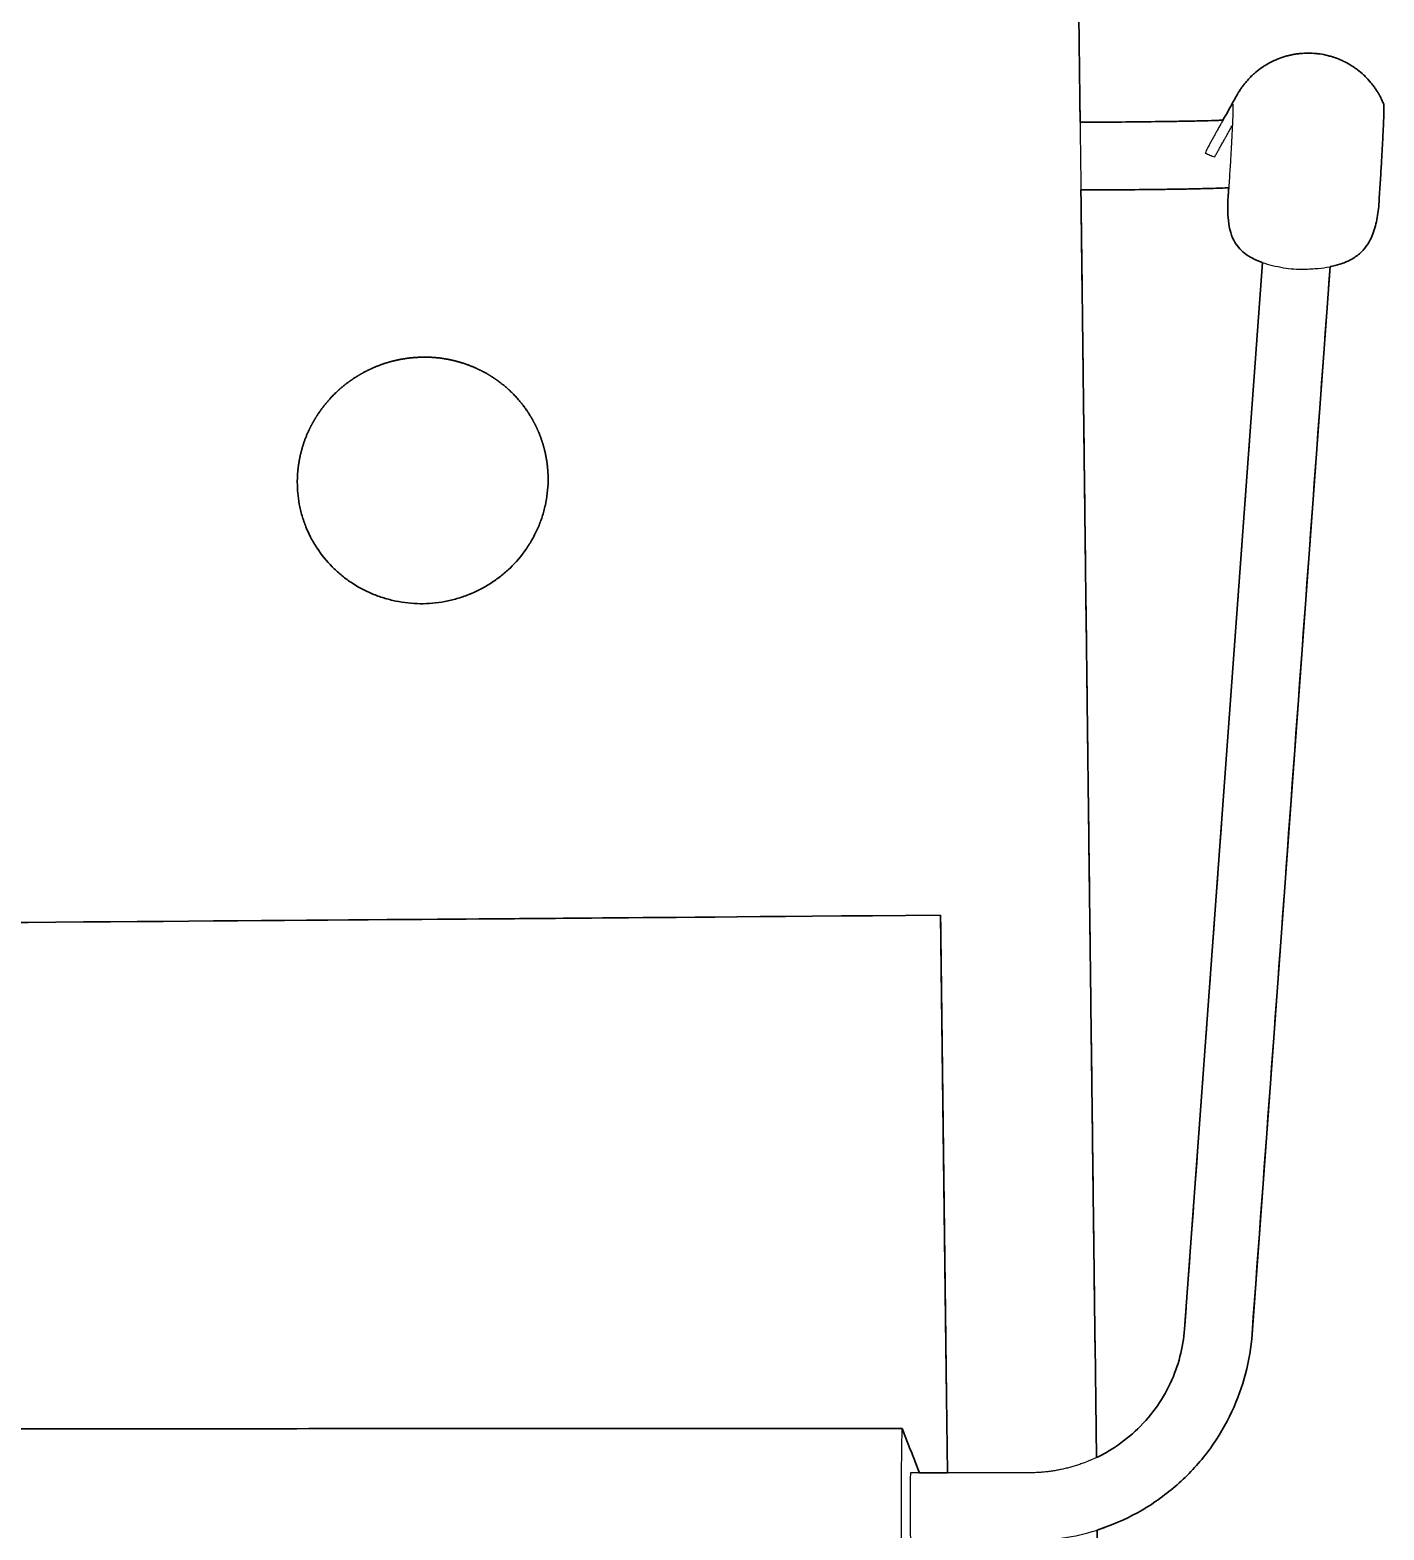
# Model space of a CAD drawing. Header units: millimetres. Extents: x 0 to 2526, y -1017 to 790.
# Drawn here: x 1118.9 to 1318.7, y 447.8 to 669 of the extents above; entities that cross this region are included whole.
import ezdxf

# ---------------------------------------------------------------- set-up
doc = ezdxf.new("R2010")
doc.units = ezdxf.units.MM
doc.layers.add('Blocks', color=7, linetype='Continuous')
doc.layers.add('Blocks$Inner', color=7, linetype='Continuous', lineweight=25, true_color=0x007f00)
doc.layers.add('Blocks$Outline', color=7, linetype='Continuous', lineweight=35, true_color=0xff3f3f)

# ---------------------------------------------------------------- blocks, each defined once
blk = doc.blocks.new('Balcony Dining Bench w Arm Front')
at = {"layer": 'Blocks$Inner'}
for points, degree in [([(1272.2, 789.1), (1274.17, 627.23), (1276.03, 475.12)], 2), ([(1296.99, 659.41), (1296.63, 658.78), (1296.28, 658.15), (1295.93, 657.52)], 3), ([(1295.93, 657.52), (1295.76, 657.21), (1295.58, 656.9), (1295.41, 656.58)], 3), ([(1274.78, 655.39), (1274.45, 655.39), (1274.12, 655.39), (1273.79, 655.39)], 3), ([(1294.49, 654.94), (1294.44, 654.86), (1294.39, 654.77), (1294.34, 654.68)], 3), ([(1294.55, 655.06), (1294.53, 655.02), (1294.51, 654.98), (1294.49, 654.94)], 3), ([(1294.62, 655.17), (1294.59, 655.14), (1294.57, 655.1), (1294.55, 655.06)], 3), ([(1294.88, 655.64), (1294.79, 655.49), (1294.7, 655.33), (1294.62, 655.17)], 3), ([(1295.14, 656.11), (1295.05, 655.96), (1294.97, 655.8), (1294.88, 655.64)], 3), ([(1295.41, 656.58), (1295.32, 656.43), (1295.23, 656.27), (1295.14, 656.11)], 3), ([(1293.22, 652.68), (1293.14, 652.53), (1293.05, 652.37), (1292.96, 652.21)], 3), ([(1293.49, 653.15), (1293.4, 653), (1293.31, 652.84), (1293.22, 652.68)], 3), ([(1293.62, 653.39), (1293.57, 653.31), (1293.53, 653.23), (1293.49, 653.15)], 3), ([(1293.75, 653.62), (1293.71, 653.55), (1293.66, 653.47), (1293.62, 653.39)], 3), ([(1293.88, 653.86), (1293.84, 653.78), (1293.79, 653.7), (1293.75, 653.62)], 3), ([(1294.03, 654.13), (1293.98, 654.03), (1293.93, 653.95), (1293.88, 653.86)], 3), ([(1294.19, 654.41), (1294.13, 654.31), (1294.08, 654.22), (1294.03, 654.13)], 3), ([(1294.34, 654.68), (1294.29, 654.59), (1294.24, 654.5), (1294.19, 654.41)], 3), ([(1292.96, 652.21), (1292.92, 652.15), (1292.89, 652.08), (1292.85, 652.01)], 3), ([(1273.94, 645.39), (1274.22, 645.39), (1274.5, 645.39), (1274.78, 645.39)], 3), ([(1300.72, 634.69), (1296.89, 582.26), (1293.06, 529.82), (1289.23, 477.38)], 3), ([(1299.2, 476.66), (1303.04, 529.14), (1306.87, 581.62), (1310.71, 634.11)], 3), ([(1253.25, 538.43), (1253.51, 517.24), (1253.77, 496.05), (1254.03, 474.86)], 3), ([(1247.54, 462.43), (1247.53, 462.32), (1247.53, 462.18), (1247.52, 462)], 3), ([(1247.57, 462.73), (1247.55, 462.62), (1247.55, 462.54), (1247.54, 462.43)], 3), ([(1247.49, 460.62), (1247.49, 460.33), (1247.48, 460.02), (1247.48, 459.68)], 3), ([(1247.51, 461.39), (1247.5, 461.16), (1247.5, 460.9), (1247.49, 460.62)], 3), ([(1247.52, 462), (1247.52, 461.83), (1247.51, 461.63), (1247.51, 461.39)], 3), ([(1247.46, 458.6), (1247.46, 458.22), (1247.46, 457.82), (1247.45, 457.4)], 3), ([(1247.48, 459.68), (1247.47, 459.34), (1247.47, 458.98), (1247.46, 458.6)], 3), ([(1247.45, 456.1), (1247.44, 455.65), (1247.44, 455.18), (1247.44, 454.71)], 3), ([(1247.45, 457.4), (1247.45, 456.98), (1247.45, 456.55), (1247.45, 456.1)], 3), ([(1266.29, 456.19), (1257.55, 456.19), (1248.81, 456.19)], 2), ([(1266.98, 456.2), (1266.75, 456.19), (1266.52, 456.19), (1266.29, 456.19)], 3), ([(1266.98, 456.2), (1266.75, 456.19), (1266.52, 456.19), (1266.29, 456.19)], 3), ([(1267.67, 456.23), (1267.44, 456.22), (1267.21, 456.21), (1266.98, 456.2)], 3), ([(1268.36, 456.28), (1268.13, 456.26), (1267.9, 456.24), (1267.67, 456.23)], 3), ([(1269.05, 456.35), (1268.82, 456.33), (1268.59, 456.3), (1268.36, 456.28)], 3), ([(1269.74, 456.44), (1269.51, 456.41), (1269.28, 456.38), (1269.05, 456.35)], 3), ([(1270.42, 456.56), (1270.19, 456.52), (1269.97, 456.48), (1269.74, 456.44)], 3), ([(1271.1, 456.69), (1270.88, 456.65), (1270.65, 456.6), (1270.42, 456.56)], 3), ([(1271.78, 456.85), (1271.55, 456.79), (1271.33, 456.74), (1271.1, 456.69)], 3), ([(1272.45, 457.02), (1272.22, 456.96), (1272, 456.9), (1271.78, 456.85)], 3), ([(1273.11, 457.21), (1272.89, 457.15), (1272.67, 457.09), (1272.45, 457.02)], 3), ([(1273.77, 457.43), (1273.55, 457.36), (1273.33, 457.29), (1273.11, 457.21)], 3), ([(1274.42, 457.66), (1274.2, 457.58), (1273.99, 457.51), (1273.77, 457.43)], 3), ([(1247.44, 454.71), (1247.44, 454.24), (1247.44, 453.76), (1247.44, 453.27)], 3), ([(1247.44, 453.27), (1247.43, 452.78), (1247.43, 452.28), (1247.43, 451.79)], 3)]:
    blk.add_open_spline(points, degree=degree, dxfattribs=at)
for points, knots in [([(1318.63, 658), (1318.56, 658.17), (1318.48, 658.35), (1318.36, 658.62), (1318.31, 658.72), (1318.15, 659.07), (1318.02, 659.31), (1317.78, 659.72), (1317.68, 659.89), (1317.47, 660.22), (1317.36, 660.38), (1317.12, 660.7), (1317, 660.86), (1316.63, 661.33), (1316.36, 661.64), (1315.94, 662.07), (1315.8, 662.21), (1315.35, 662.63), (1315.04, 662.89), (1314.55, 663.26), (1314.38, 663.38), (1314.21, 663.5), (1314.04, 663.61), (1313.87, 663.72), (1313.34, 664.04), (1312.99, 664.23), (1312.43, 664.49), (1312.25, 664.58), (1311.69, 664.81), (1311.31, 664.94), (1310.73, 665.12), (1310.54, 665.17), (1309.96, 665.31), (1309.58, 665.39), (1309, 665.47), (1308.81, 665.49), (1308.24, 665.55), (1307.86, 665.56), (1307.48, 665.56), (1307.1, 665.57), (1306.72, 665.55), (1306.15, 665.49), (1305.96, 665.47), (1305.57, 665.42), (1305.38, 665.38), (1305, 665.31), (1304.8, 665.27), (1304.42, 665.17), (1304.23, 665.12), (1303.65, 664.95), (1303.27, 664.81), (1302.71, 664.58), (1302.52, 664.5), (1301.97, 664.24), (1301.61, 664.04), (1301.09, 663.73), (1300.91, 663.62), (1300.74, 663.5), (1300.41, 663.27), (1300.08, 663.03), (1299.61, 662.63), (1299.46, 662.5), (1299.16, 662.22), (1299.01, 662.08), (1298.73, 661.79), (1298.59, 661.64), (1298.32, 661.34), (1298.2, 661.18), (1297.95, 660.87), (1297.83, 660.71), (1297.59, 660.39), (1297.48, 660.22), (1297.27, 659.89), (1297.17, 659.72), (1297.04, 659.51), (1297.01, 659.46), (1296.99, 659.41)], [74.442372, 74.442372, 74.442372, 74.442372, 75.014914, 75.014914, 75.346422, 75.346422, 76.176959, 76.176959, 76.766404, 76.766404, 77.361076, 77.361076, 77.960513, 77.960513, 79.17157, 79.17157, 79.781717, 79.781717, 81.00806, 81.00806, 81.622543, 81.622543, 81.622543, 82.236918, 82.236918, 83.462463, 83.462463, 84.07188, 84.07188, 85.280634, 85.280634, 85.878341, 85.878341, 87.057434, 87.057434, 87.637412, 87.637412, 88.775811, 88.775811, 88.775811, 89.914391, 89.914391, 90.49448, 90.49448, 91.081038, 91.081038, 91.67347, 91.67347, 92.27121, 92.27121, 93.480106, 93.480106, 94.089641, 94.089641, 95.315559, 95.315559, 95.930214, 95.930214, 95.930214, 97.159665, 97.159665, 97.772711, 97.772711, 98.383771, 98.383771, 98.992216, 98.992216, 99.597494, 99.597494, 100.19918, 100.19918, 100.797033, 100.797033, 101.391115, 101.391115, 101.556338, 101.556338, 101.556338, 101.556338]), ([(1295.01, 655.68), (1294.76, 655.67), (1294.51, 655.66), (1294.25, 655.65), (1293.58, 655.63), (1292.89, 655.61), (1291.44, 655.57), (1290.68, 655.55), (1289.12, 655.52), (1288.31, 655.51), (1286.65, 655.48), (1285.79, 655.47), (1284.92, 655.46), (1283.31, 655.43), (1281.64, 655.42), (1278.24, 655.4), (1276.51, 655.39), (1274.78, 655.39)], [22.728421, 22.728421, 22.728421, 22.728421, 23.839049, 23.839049, 23.839049, 26.641809, 26.641809, 29.447496, 29.447496, 32.255374, 32.255374, 35.064802, 35.064802, 35.064802, 40.265018, 40.265018, 45.466699, 45.466699, 45.466699, 45.466699]), ([(1293.69, 650.26), (1293.69, 650.26), (1293.78, 650.42), (1293.95, 650.73), (1294.17, 651.13), (1294.35, 651.44), (1294.48, 651.68), (1294.61, 651.91), (1294.76, 652.17), (1294.92, 652.46), (1295.07, 652.74), (1295.19, 652.95), (1295.28, 653.11), (1295.41, 653.34), (1295.61, 653.69), (1295.87, 654.16), (1296.1, 654.57), (1296.24, 654.82), (1296.29, 654.91)], [346.795478, 346.795478, 346.795478, 346.795478, 346.860279, 362.222864, 377.58545, 385.266742, 392.948035, 400.629327, 408.31062, 415.991913, 423.673205, 431.354498, 435.195144, 439.035791, 454.398376, 469.760961, 485.123546, 494.202772, 494.202772, 494.202772, 494.202772]), ([(1292.85, 652.01), (1292.66, 651.67), (1292.52, 651.39), (1292.37, 651.04), (1292.33, 650.94), (1292.3, 650.83), (1292.29, 650.81), (1292.29, 650.81)], [338.488662, 338.488662, 338.488662, 338.488662, 341.320991, 341.320991, 343.26774, 343.26774, 344.661525, 344.661525, 344.661525, 344.661525]), ([(1292.29, 650.81), (1292.52, 650.72), (1292.76, 650.63), (1293.22, 650.44), (1293.45, 650.35), (1293.68, 650.25)], [344.661525, 344.661525, 344.661525, 344.661525, 345.413871, 345.413871, 346.163279, 346.163279, 346.163279, 346.163279]), ([(1274.78, 645.39), (1276.53, 645.39), (1278.28, 645.4), (1281.72, 645.42), (1283.42, 645.44), (1285.05, 645.46), (1285.93, 645.47), (1286.8, 645.48), (1288.49, 645.51), (1289.31, 645.52), (1290.91, 645.56), (1291.68, 645.58), (1292.92, 645.61), (1293.4, 645.62), (1294.11, 645.64), (1294.34, 645.65), (1294.57, 645.66), (1294.97, 645.67), (1295.37, 645.68), (1295.76, 645.7)], [79.416453, 79.416453, 79.416453, 79.416453, 84.67898, 84.67898, 89.942556, 89.942556, 89.942556, 92.785475, 92.785475, 95.630436, 95.630436, 98.47745, 98.47745, 100.376403, 100.376403, 101.326132, 101.326132, 101.326132, 103.035296, 103.035296, 103.035296, 103.035296]), ([(1295.67, 644.31), (1295.6, 643.27), (1295.59, 642.26), (1295.71, 640.71), (1295.8, 640.11), (1296.07, 638.99), (1296.26, 638.46), (1296.7, 637.61), (1296.92, 637.27), (1297.43, 636.64), (1297.73, 636.34), (1298.42, 635.8), (1298.83, 635.54), (1299.7, 635.08), (1300.19, 634.88), (1301.18, 634.53), (1301.69, 634.39), (1302.74, 634.13), (1303.3, 634.02), (1303.85, 633.92)], [0, 0, 0, 0, 3.574606, 3.574606, 5.943225, 5.943225, 8.311843, 8.311843, 10.048195, 10.048195, 11.784548, 11.784548, 13.630294, 13.630294, 15.47604, 15.47604, 17.225332, 17.225332, 18.974623, 18.974623, 18.974623, 18.974623]), ([(1306.87, 633.7), (1307.57, 633.72), (1308.27, 633.76), (1309.52, 633.88), (1310.08, 633.96), (1311.14, 634.16), (1311.66, 634.28), (1312.71, 634.61), (1313.24, 634.83), (1314.2, 635.34), (1314.64, 635.65), (1315.41, 636.31), (1315.75, 636.69), (1316.34, 637.49), (1316.59, 637.93), (1317.13, 639.09), (1317.37, 639.87), (1317.72, 641.5), (1317.84, 642.38), (1317.9, 643.27)], [22.025639, 22.025639, 22.025639, 22.025639, 24.141108, 24.141108, 25.89914, 25.89914, 27.657171, 27.657171, 29.679111, 29.679111, 31.701051, 31.701051, 33.709848, 33.709848, 35.718646, 35.718646, 38.787028, 38.787028, 41.85541, 41.85541, 41.85541, 41.85541]), ([(1303.85, 633.92), (1304.34, 633.83), (1304.85, 633.77), (1305.85, 633.7), (1306.37, 633.69), (1306.87, 633.7)], [18.974623, 18.974623, 18.974623, 18.974623, 20.500131, 20.500131, 22.025639, 22.025639, 22.025639, 22.025639]), ([(1158.35, 602.28), (1158.35, 601.2), (1158.45, 600.13), (1158.64, 599.07), (1158.7, 598.78), (1158.76, 598.49), (1158.83, 598.2), (1158.89, 597.91), (1158.97, 597.63), (1159.05, 597.35), (1159.22, 596.78), (1159.41, 596.23), (1159.63, 595.69), (1159.82, 595.2), (1160.04, 594.73), (1160.27, 594.26)], [233.564839, 233.564839, 233.564839, 233.564839, 236.906039, 236.906039, 236.906039, 237.824885, 237.824885, 237.824885, 238.739161, 238.739161, 238.739161, 240.558044, 240.558044, 240.558044, 242.178556, 242.178556, 242.178556, 242.178556]), ([(1176.48, 584.37), (1177.7, 584.36), (1178.91, 584.47), (1180.11, 584.69), (1180.71, 584.8), (1181.3, 584.94), (1181.89, 585.11), (1182.48, 585.28), (1183.06, 585.48), (1183.63, 585.71), (1184.76, 586.16), (1185.84, 586.71), (1186.87, 587.37), (1187.12, 587.53), (1187.37, 587.7), (1187.62, 587.88), (1187.87, 588.06), (1188.12, 588.24), (1188.35, 588.43), (1188.83, 588.81), (1189.29, 589.21), (1189.73, 589.63), (1190.6, 590.47), (1191.38, 591.38), (1192.07, 592.37), (1192.24, 592.62), (1192.41, 592.87), (1192.57, 593.13), (1192.73, 593.38), (1192.89, 593.64), (1193.03, 593.91), (1193.33, 594.43), (1193.59, 594.96), (1193.83, 595.51), (1194.07, 596.06), (1194.28, 596.61), (1194.47, 597.18), (1194.56, 597.46), (1194.64, 597.75), (1194.72, 598.03), (1194.8, 598.32), (1194.87, 598.62), (1194.94, 598.91), (1195.19, 600.07), (1195.33, 601.24), (1195.35, 602.43), (1195.35, 602.52), (1195.35, 602.62), (1195.35, 602.72)], [145.734272, 145.734272, 145.734272, 145.734272, 149.399377, 149.399377, 149.399377, 151.227872, 151.227872, 151.227872, 153.069194, 153.069194, 153.069194, 156.722732, 156.722732, 156.722732, 157.638036, 157.638036, 157.638036, 158.558721, 158.558721, 158.558721, 160.389973, 160.389973, 160.389973, 164.040466, 164.040466, 164.040466, 164.960219, 164.960219, 164.960219, 165.87609, 165.87609, 165.87609, 167.696273, 167.696273, 167.696273, 169.515079, 169.515079, 169.515079, 170.429219, 170.429219, 170.429219, 171.347937, 171.347937, 171.347937, 174.991865, 174.991865, 174.991865, 175.294752, 175.294752, 175.294752, 175.294752]), ([(1160.31, 594.19), (1160.33, 594.16), (1160.35, 594.12), (1160.36, 594.09), (1160.5, 593.83), (1160.64, 593.57), (1160.79, 593.32), (1160.94, 593.06), (1161.1, 592.81), (1161.26, 592.56), (1161.91, 591.57), (1162.66, 590.66), (1163.49, 589.81), (1163.91, 589.39), (1164.35, 588.99), (1164.81, 588.61), (1165.04, 588.42), (1165.27, 588.23), (1165.51, 588.05), (1165.75, 587.87), (1166, 587.7), (1166.24, 587.53), (1167.24, 586.86), (1168.29, 586.3), (1169.4, 585.83), (1169.95, 585.59), (1170.53, 585.39), (1171.11, 585.21), (1171.68, 585.03), (1172.27, 584.88), (1172.86, 584.76), (1174.05, 584.51), (1175.26, 584.38), (1176.48, 584.37)], [125.47663, 125.47663, 125.47663, 125.47663, 125.594325, 125.594325, 125.594325, 126.510052, 126.510052, 126.510052, 127.429659, 127.429659, 127.429659, 131.079496, 131.079496, 131.079496, 132.91049, 132.91049, 132.91049, 133.831057, 133.831057, 133.831057, 134.746276, 134.746276, 134.746276, 138.399496, 138.399496, 138.399496, 140.240743, 140.240743, 140.240743, 142.069206, 142.069206, 142.069206, 145.734272, 145.734272, 145.734272, 145.734272]), ([(172.45, 538.42), (201, 538.22), (203.85, 538.2), (212.4, 538.12), (218.1, 538.07), (229.5, 537.96), (235.19, 537.91), (246.51, 537.81), (252.12, 537.76), (263.36, 537.67), (268.97, 537.62), (285.83, 537.48), (297.05, 537.38), (319.52, 537.2), (330.75, 537.11), (353.22, 536.94), (364.46, 536.86), (386.93, 536.7), (398.16, 536.62), (420.64, 536.47), (431.87, 536.39), (454.35, 536.25), (465.59, 536.18), (488.06, 536.05), (499.3, 535.98), (516.16, 535.89), (521.78, 535.86), (533.02, 535.8), (538.63, 535.77), (887.06, 535.77), (892.68, 535.8), (903.92, 535.86), (909.54, 535.89), (926.4, 535.98), (937.64, 536.05), (960.11, 536.18), (971.35, 536.25), (1190.5, 537.91), (1196.2, 537.96), (1253.25, 538.43)], [-540.047863, -540.047863, -540.047863, -540.047863, -539.163222, -539.163222, -538.86678, -538.86678, -538.570337, -538.570337, -538.278244, -538.278244, -537.98615, -537.98615, -537.401585, -537.401585, -536.817401, -536.817401, -536.233217, -536.233217, -535.649035, -535.649035, -535.064854, -535.064854, -534.480674, -534.480674, -533.896495, -533.896495, -533.604406, -533.604406, -530.701779, -530.701779, -527.799152, -527.799152, -527.507063, -527.507063, -526.922884, -526.922884, -526.338704, -522.833221, -521.980947, -521.980947, -521.980947, -521.980947]), ([(1266.29, 446.19), (1266.95, 446.19), (1267.61, 446.21), (1268.27, 446.25), (1269.92, 446.34), (1271.56, 446.57), (1274.8, 447.25), (1276.39, 447.72), (1277.94, 448.3), (1279.93, 449.05), (1281.85, 449.99), (1285.48, 452.23), (1287.19, 453.53), (1288.75, 454.97), (1290.32, 456.42), (1291.74, 458.02), (1294.25, 461.46), (1295.33, 463.3), (1296.23, 465.23), (1297.9, 468.82), (1298.92, 472.71), (1299.2, 476.66)], [231.074349, 231.074349, 231.074349, 231.074349, 233.058303, 233.058303, 233.058303, 238.02234, 238.02234, 242.986455, 242.986455, 242.986455, 249.397392, 249.397392, 255.808896, 255.808896, 255.808896, 262.221553, 262.221553, 268.635707, 268.635707, 268.635707, 280.613049, 280.613049, 280.613049, 280.613049]), ([(1289.23, 477.38), (1289.03, 474.64), (1288.33, 471.94), (1287.17, 469.45), (1286.54, 468.11), (1285.79, 466.83), (1284.04, 464.43), (1283.05, 463.32), (1281.96, 462.31), (1280.87, 461.31), (1279.68, 460.4), (1277.15, 458.84), (1275.81, 458.19), (1274.42, 457.66)], [158.70165, 158.70165, 158.70165, 158.70165, 167.051359, 167.051359, 167.051359, 171.524507, 171.524507, 175.998058, 175.998058, 175.998058, 180.472433, 180.472433, 184.947768, 184.947768, 184.947768, 184.947768]), ([(203.77, 462.73), (213.2, 462.72), (222.62, 462.72), (232.05, 462.71), (241.48, 462.71), (250.91, 462.71), (260.34, 462.7), (269.76, 462.7), (279.19, 462.69), (288.62, 462.69), (298.04, 462.69), (307.47, 462.68), (316.9, 462.68), (326.32, 462.68), (335.75, 462.67), (345.17, 462.67), (354.6, 462.67), (364.03, 462.66), (373.45, 462.66), (382.88, 462.66), (392.31, 462.66), (401.74, 462.65), (411.16, 462.65), (420.59, 462.65), (430.02, 462.64), (439.45, 462.64), (448.87, 462.64), (458.3, 462.64), (467.73, 462.64), (477.16, 462.63), (486.59, 462.63), (496.01, 462.63), (505.44, 462.63), (514.87, 462.63), (524.3, 462.62), (533.72, 462.62), (543.15, 462.62), (552.58, 462.62), (562, 462.62), (571.43, 462.62), (580.86, 462.62), (590.28, 462.61), (599.71, 462.61), (609.14, 462.61), (618.56, 462.61), (627.99, 462.61), (646.84, 462.61), (665.7, 462.61), (684.55, 462.61), (703.41, 462.61), (722.27, 462.61), (741.12, 462.61), (759.98, 462.61), (778.83, 462.61), (797.69, 462.61), (807.11, 462.61), (816.54, 462.61), (825.97, 462.61), (835.39, 462.61), (844.82, 462.62), (854.25, 462.62), (863.67, 462.62), (873.1, 462.62), (882.53, 462.62), (891.95, 462.62), (901.38, 462.62), (910.81, 462.63), (920.23, 462.63), (929.66, 462.63), (939.09, 462.63), (948.52, 462.63), (957.95, 462.64), (967.37, 462.64), (976.8, 462.64), (986.23, 462.64), (995.66, 462.64), (1005.09, 462.65), (1014.51, 462.65), (1023.94, 462.65), (1033.37, 462.66), (1042.8, 462.66), (1052.22, 462.66), (1061.65, 462.66), (1071.08, 462.67), (1080.5, 462.67), (1089.93, 462.67), (1099.36, 462.68), (1108.78, 462.68), (1118.21, 462.68), (1127.63, 462.69), (1137.06, 462.69), (1146.49, 462.69), (1155.91, 462.7), (1165.34, 462.7), (1174.77, 462.71), (1184.2, 462.71), (1193.62, 462.71), (1203.05, 462.72), (1212.48, 462.72), (1221.91, 462.73)], [52.701358, 52.701358, 52.701358, 52.701358, 80.986802, 80.986802, 80.986802, 109.26944, 109.26944, 109.26944, 137.549943, 137.549943, 137.549943, 165.829072, 165.829072, 165.829072, 194.107949, 194.107949, 194.107949, 222.387782, 222.387782, 222.387782, 250.669461, 250.669461, 250.669461, 278.952602, 278.952602, 278.952602, 307.236509, 307.236509, 307.236509, 335.520462, 335.520462, 335.520462, 363.803655, 363.803655, 363.803655, 392.08526, 392.08526, 392.08526, 420.364856, 420.364856, 420.364856, 448.643647, 448.643647, 448.643647, 476.923239, 476.923239, 476.923239, 533.488031, 533.488031, 533.488031, 590.056029, 590.056029, 590.056029, 646.620822, 646.620822, 646.620822, 674.900413, 674.900413, 674.900413, 703.179204, 703.179204, 703.179204, 731.458801, 731.458801, 731.458801, 759.740405, 759.740405, 759.740405, 788.023598, 788.023598, 788.023598, 816.307551, 816.307551, 816.307551, 844.591458, 844.591458, 844.591458, 872.8746, 872.8746, 872.8746, 901.156279, 901.156279, 901.156279, 929.436112, 929.436112, 929.436112, 957.714988, 957.714988, 957.714988, 985.994117, 985.994117, 985.994117, 1014.274621, 1014.274621, 1014.274621, 1042.557259, 1042.557259, 1042.557259, 1070.842703, 1070.842703, 1070.842703, 1070.842703]), ([(1221.91, 462.73), (1222.42, 462.73), (1222.93, 462.73), (1223.43, 462.73), (1223.94, 462.73), (1224.45, 462.73), (1224.96, 462.73), (1225.47, 462.73), (1225.97, 462.73), (1226.48, 462.73), (1228.87, 462.73), (1231.25, 462.73), (1233.64, 462.73)], [1070.842703, 1070.842703, 1070.842703, 1070.842703, 1072.366755, 1072.366755, 1072.366755, 1073.890733, 1073.890733, 1073.890733, 1075.414785, 1075.414785, 1075.414785, 1082.574674, 1082.574674, 1082.574674, 1082.574674]), ([(1233.64, 462.73), (1236.03, 462.73), (1238.41, 462.73), (1240.8, 462.73), (1243.06, 462.73), (1245.31, 462.73), (1247.57, 462.73)], [1082.574674, 1082.574674, 1082.574674, 1082.574674, 1089.734564, 1089.734564, 1089.734564, 1096.505307, 1096.505307, 1096.505307, 1096.505307]), ([(1247.57, 462.73), (1247.71, 462.38), (1247.84, 462.04), (1247.98, 461.69), (1248.11, 461.35), (1248.25, 461), (1248.38, 460.66), (1248.51, 460.32), (1248.65, 459.97), (1248.78, 459.63), (1248.92, 459.28), (1249.05, 458.94), (1249.19, 458.6), (1249.32, 458.25), (1249.45, 457.91), (1249.59, 457.56)], [1096.505307, 1096.505307, 1096.505307, 1096.505307, 1129.501466, 1129.501466, 1129.501466, 1162.497623, 1162.497623, 1162.497623, 1195.49378, 1195.49378, 1195.49378, 1228.489936, 1228.489936, 1228.489936, 1261.486092, 1261.486092, 1261.486092, 1261.486092]), ([(1248.81, 456.19), (1248.81, 456.19), (1248.81, 456.16), (1248.8, 456.06), (1248.79, 455.97), (1248.78, 455.61), (1248.78, 455.24), (1248.77, 454.78), (1248.76, 453.84), (1248.75, 452.54), (1248.75, 451.19), (1248.75, 449.83), (1248.76, 448.54), (1248.77, 447.6), (1248.78, 447.13), (1248.78, 446.77), (1248.8, 446.4), (1248.8, 446.31), (1248.81, 446.21), (1248.81, 446.19), (1248.81, 446.19)], [214.117075, 214.117075, 214.117075, 214.117075, 214.960678, 214.960678, 215.965265, 215.965265, 217.979497, 217.979497, 217.979497, 222.093967, 222.093967, 222.093967, 226.208443, 226.208443, 226.208443, 228.222666, 228.222666, 229.227261, 229.227261, 230.074349, 230.074349, 230.074349, 230.074349]), ([(1249.59, 457.56), (1249.72, 457.22), (1249.86, 456.88), (1249.99, 456.53), (1250.04, 456.42), (1250.08, 456.3), (1250.13, 456.19)], [1261.486092, 1261.486092, 1261.486092, 1261.486092, 1294.482248, 1294.482248, 1294.482248, 1305.510631, 1305.510631, 1305.510631, 1305.510631]), ([(1247.43, 451.79), (1247.43, 451.45), (1247.43, 451.11), (1247.43, 450.78), (1247.43, 450.44), (1247.43, 450.1), (1247.43, 449.76), (1247.43, 449.42), (1247.43, 449.09), (1247.43, 448.75), (1247.43, 448.41), (1247.43, 448.07), (1247.43, 447.74), (1247.43, 447.4), (1247.43, 447.06), (1247.43, 446.72), (1247.43, 446.38), (1247.43, 446.05), (1247.43, 445.71), (1247.43, 445.37), (1247.43, 445.03), (1247.43, 444.69), (1247.43, 444.36), (1247.43, 444.02), (1247.43, 443.68), (1247.43, 443.34), (1247.43, 443.01), (1247.43, 442.67), (1247.43, 442.33), (1247.43, 441.99), (1247.43, 441.65), (1247.43, 441.32), (1247.43, 440.98), (1247.43, 440.64), (1247.43, 440.3), (1247.43, 439.96), (1247.43, 439.63), (1247.43, 439.49), (1247.43, 439.35), (1247.43, 439.21), (1247.43, 439.07), (1247.43, 438.93), (1247.43, 438.79), (1247.43, 438.66), (1247.43, 438.52), (1247.43, 438.38), (1247.43, 438.24), (1247.43, 438.1), (1247.43, 437.96), (1247.43, 437.82), (1247.43, 437.68), (1247.43, 437.55), (1247.43, 437.41), (1247.43, 437.27), (1247.43, 437.13), (1247.43, 436.99), (1247.43, 436.85), (1247.43, 436.71), (1247.43, 436.58), (1247.43, 436.44), (1247.43, 436.3), (1247.43, 436.24), (1247.43, 436.19), (1247.43, 436.13)], [444.831308, 444.831308, 444.831308, 444.831308, 445.846009, 445.846009, 445.846009, 446.86071, 446.86071, 446.86071, 447.87541, 447.87541, 447.87541, 448.89011, 448.89011, 448.89011, 449.90481, 449.90481, 449.90481, 450.91951, 450.91951, 450.91951, 451.93421, 451.93421, 451.93421, 452.94891, 452.94891, 452.94891, 453.96361, 453.96361, 453.96361, 454.97831, 454.97831, 454.97831, 455.99301, 455.99301, 455.99301, 457.00771, 457.00771, 457.00771, 457.424376, 457.424376, 457.424376, 457.841043, 457.841043, 457.841043, 458.25771, 458.25771, 458.25771, 458.674376, 458.674376, 458.674376, 459.091043, 459.091043, 459.091043, 459.50771, 459.50771, 459.50771, 459.924376, 459.924376, 459.924376, 460.341043, 460.341043, 460.341043, 460.507752, 460.507752, 460.507752, 460.507752])]:
    blk.add_open_spline(points, degree=3, knots=knots, dxfattribs=at)
for points, weights in [([(1296.34, 658.02), (1296.56, 657.93), (1295.67, 644.31)], [0.989843782098, 0.855551427178, 1]), ([(1317.9, 643.27), (1318.83, 657.48), (1318.63, 658)], [1, 0.85749343269, 0.983073151765]), ([(1254.03, 474.86), (1254.14, 465.57), (1254.26, 456.19)], [1, 0.996891524358, 0.995793524978]), ([(1276.03, 475.12), (1276.13, 466.82), (1276.23, 458.43)], [1, 0.997219155444, 0.996047316056])]:
    blk.add_rational_spline(points, weights, degree=2, dxfattribs=at)
for points, weights, knots in [([(1177.16, 620.73), (1176.55, 620.73), (1175.94, 620.7), (1174.73, 620.59), (1174.12, 620.5), (1172.34, 620.16), (1171.18, 619.82), (1169.49, 619.14), (1168.93, 618.88), (1167.85, 618.32), (1167.33, 618.02), (1166.32, 617.36), (1165.83, 617.01), (1164.88, 616.26), (1164.42, 615.86), (1163.11, 614.59), (1162.33, 613.67), (1161.3, 612.19), (1160.98, 611.68), (1160.39, 610.63), (1160.11, 610.09), (1159.39, 608.44), (1159.02, 607.3), (1158.7, 605.84), (1158.65, 605.55), (1158.55, 604.96), (1158.5, 604.66), (1158.4, 603.76), (1158.36, 603.17), (1158.35, 602.47), (1158.35, 602.37), (1158.35, 602.28)], [0.999999986794, 0.999999986759, 0.999999986724, 0.999999986656, 0.999999986623, 0.999999986526, 0.999999986466, 0.999999986382, 0.999999986355, 0.999999986306, 0.999999986282, 0.999999986239, 0.99999998622, 0.999999986183, 0.999999986167, 0.999999986124, 0.999999986103, 0.999999986084, 0.999999986079, 0.999999986074, 0.999999986073, 0.999999986077, 0.999999986086, 0.999999986107, 0.999999986111, 0.999999986121, 0.999999986126, 0.999999986143, 0.999999986156, 0.999999986172, 0.999999986174, 0.999999986177], [204.126242, 204.126242, 204.126242, 204.126242, 205.947186, 205.947186, 207.76813, 207.76813, 211.410018, 211.410018, 213.230962, 213.230962, 215.051906, 215.051906, 216.87285, 216.87285, 218.693794, 218.693794, 222.335682, 222.335682, 224.156626, 224.156626, 225.97757, 225.97757, 229.619458, 229.619458, 230.52993, 230.52993, 231.440402, 231.440402, 233.261346, 233.261346, 233.564839, 233.564839, 233.564839, 233.564839]), ([(1195.35, 602.72), (1195.35, 603.22), (1195.33, 603.72), (1195.26, 604.51), (1195.23, 604.81), (1195.15, 605.41), (1195.1, 605.7), (1194.83, 607.17), (1194.5, 608.31), (1193.94, 609.69), (1193.83, 609.97), (1193.57, 610.51), (1193.44, 610.78), (1193.02, 611.58), (1192.72, 612.09), (1191.74, 613.57), (1190.99, 614.5), (1189.72, 615.78), (1189.28, 616.18), (1188.35, 616.94), (1187.88, 617.29), (1186.89, 617.96), (1186.37, 618.27), (1185.31, 618.83), (1184.76, 619.09), (1183.1, 619.78), (1181.95, 620.13), (1180.18, 620.49), (1179.58, 620.58), (1178.37, 620.7), (1177.76, 620.73), (1177.16, 620.73)], [1.00000005877, 1.00000005878, 1.00000005879, 1.00000005881, 1.00000005882, 1.00000005885, 1.00000005886, 1.00000005894, 1.00000005903, 1.00000005919, 1.00000005922, 1.00000005929, 1.00000005933, 1.00000005945, 1.00000005953, 1.00000005981, 1.00000006002, 1.00000006039, 1.00000006051, 1.00000006078, 1.00000006092, 1.00000006121, 1.00000006136, 1.00000006167, 1.00000006183, 1.00000006231, 1.00000006265, 1.00000006316, 1.00000006333, 1.00000006367, 1.00000006385, 1.00000006401], [175.294752, 175.294752, 175.294752, 175.294752, 176.812198, 176.812198, 177.722667, 177.722667, 178.633135, 178.633135, 182.275007, 182.275007, 183.185475, 183.185475, 184.095943, 184.095943, 185.91688, 185.91688, 189.558752, 189.558752, 191.379688, 191.379688, 193.200624, 193.200624, 195.021561, 195.021561, 196.842497, 196.842497, 200.484369, 200.484369, 202.305305, 202.305305, 204.126242, 204.126242, 204.126242, 204.126242])]:
    blk.add_rational_spline(points, weights, degree=3, knots=knots, dxfattribs=at)
at = {"layer": 'Blocks$Outline'}
for points in [[(1295.93, 657.52), (1295.41, 656.58)], [(1274.78, 655.39), (1273.83, 655.39)], [(1295.14, 656.11), (1294.9, 655.67)], [(1295.41, 656.58), (1295.14, 656.11)], [(1273.95, 645.39), (1274.78, 645.39)], [(1300.72, 634.69), (1289.23, 477.38)], [(1299.2, 476.66), (1310.71, 634.08)], [(1253.25, 538.43), (1254.03, 474.86)], [(1254.03, 474.86), (1254.26, 456.19)], [(1276.23, 458.43), (1276.03, 475.12)], [(1247.57, 462.73), (1240.8, 462.73), (1233.64, 462.73)], [(1250.13, 456.19), (1249.99, 456.53), (1249.59, 457.56)], [(1276.73, 417.19), (1276.36, 447.75)]]:
    blk.add_lwpolyline(points, dxfattribs=at)
for points, degree in [([(1273.83, 655.39), (1273.02, 721.39), (1272.2, 789.1)], 2), ([(1296.99, 659.41), (1296.63, 658.78), (1296.28, 658.15), (1295.93, 657.52)], 3), ([(1276.03, 475.12), (1275, 558.78), (1273.95, 645.39)], 2), ([(1160.31, 594.19), (1160.27, 594.26)], 1)]:
    blk.add_open_spline(points, degree=degree, dxfattribs=at)
for points, degree, knots in [([(1318.63, 658), (1318.56, 658.17), (1318.48, 658.35), (1318.36, 658.62), (1318.31, 658.72), (1318.15, 659.07), (1318.02, 659.31), (1317.78, 659.72), (1317.68, 659.89), (1317.47, 660.22), (1317.36, 660.38), (1317.12, 660.7), (1317, 660.86), (1316.63, 661.33), (1316.36, 661.64), (1315.94, 662.07), (1315.8, 662.21), (1315.35, 662.63), (1315.04, 662.89), (1314.55, 663.26), (1314.38, 663.38), (1314.21, 663.5), (1314.04, 663.61), (1313.87, 663.72), (1313.34, 664.04), (1312.99, 664.23), (1312.43, 664.49), (1312.25, 664.58), (1311.69, 664.81), (1311.31, 664.94), (1310.73, 665.12), (1310.54, 665.17), (1309.96, 665.31), (1309.58, 665.39), (1309, 665.47), (1308.81, 665.49), (1308.24, 665.55), (1307.86, 665.56), (1307.48, 665.56), (1307.1, 665.57), (1306.72, 665.55), (1306.15, 665.49), (1305.96, 665.47), (1305.57, 665.42), (1305.38, 665.38), (1305, 665.31), (1304.8, 665.27), (1304.42, 665.17), (1304.23, 665.12), (1303.65, 664.95), (1303.27, 664.81), (1302.71, 664.58), (1302.52, 664.5), (1301.97, 664.24), (1301.61, 664.04), (1301.09, 663.73), (1300.91, 663.62), (1300.74, 663.5), (1300.41, 663.27), (1300.08, 663.03), (1299.61, 662.63), (1299.46, 662.5), (1299.16, 662.22), (1299.01, 662.08), (1298.73, 661.79), (1298.59, 661.64), (1298.32, 661.34), (1298.2, 661.18), (1297.95, 660.87), (1297.83, 660.71), (1297.59, 660.39), (1297.48, 660.22), (1297.27, 659.89), (1297.17, 659.72), (1297.04, 659.51), (1297.01, 659.46), (1296.99, 659.41)], 3, [74.442372, 74.442372, 74.442372, 74.442372, 75.014914, 75.014914, 75.346422, 75.346422, 76.176959, 76.176959, 76.766404, 76.766404, 77.361076, 77.361076, 77.960513, 77.960513, 79.17157, 79.17157, 79.781717, 79.781717, 81.00806, 81.00806, 81.622543, 81.622543, 81.622543, 82.236918, 82.236918, 83.462463, 83.462463, 84.07188, 84.07188, 85.280634, 85.280634, 85.878341, 85.878341, 87.057434, 87.057434, 87.637412, 87.637412, 88.775811, 88.775811, 88.775811, 89.914391, 89.914391, 90.49448, 90.49448, 91.081038, 91.081038, 91.67347, 91.67347, 92.27121, 92.27121, 93.480106, 93.480106, 94.089641, 94.089641, 95.315559, 95.315559, 95.930214, 95.930214, 95.930214, 97.159665, 97.159665, 97.772711, 97.772711, 98.383771, 98.383771, 98.992216, 98.992216, 99.597494, 99.597494, 100.19918, 100.19918, 100.797033, 100.797033, 101.391115, 101.391115, 101.556338, 101.556338, 101.556338, 101.556338]), ([(1294.9, 655.67), (1294.68, 655.67), (1294.47, 655.66), (1294.25, 655.65), (1293.58, 655.63), (1292.89, 655.61), (1291.44, 655.57), (1290.68, 655.55), (1289.12, 655.52), (1288.31, 655.51), (1286.65, 655.48), (1285.79, 655.47), (1284.92, 655.46), (1283.31, 655.43), (1281.64, 655.42), (1278.24, 655.4), (1276.51, 655.39), (1274.78, 655.39)], 3, [22.902648, 22.902648, 22.902648, 22.902648, 23.839049, 23.839049, 23.839049, 26.641809, 26.641809, 29.447496, 29.447496, 32.255374, 32.255374, 35.064802, 35.064802, 35.064802, 40.265018, 40.265018, 45.466699, 45.466699, 45.466699, 45.466699]), ([(1274.78, 645.39), (1276.53, 645.39), (1278.28, 645.4), (1281.72, 645.42), (1283.42, 645.44), (1285.05, 645.46), (1285.93, 645.47), (1286.8, 645.48), (1288.49, 645.51), (1289.31, 645.52), (1290.91, 645.56), (1291.68, 645.58), (1292.92, 645.61), (1293.4, 645.62), (1294.11, 645.64), (1294.34, 645.65), (1294.57, 645.66), (1294.97, 645.67), (1295.37, 645.68), (1295.76, 645.7)], 3, [79.416453, 79.416453, 79.416453, 79.416453, 84.67898, 84.67898, 89.942556, 89.942556, 89.942556, 92.785475, 92.785475, 95.630436, 95.630436, 98.47745, 98.47745, 100.376403, 100.376403, 101.326132, 101.326132, 101.326132, 103.035296, 103.035296, 103.035296, 103.035296]), ([(1295.67, 644.31), (1295.6, 643.27), (1295.59, 642.26), (1295.71, 640.71), (1295.8, 640.11), (1296.07, 638.99), (1296.26, 638.46), (1296.7, 637.61), (1296.92, 637.27), (1297.43, 636.64), (1297.73, 636.34), (1298.42, 635.8), (1298.83, 635.54), (1299.7, 635.08), (1300.19, 634.88), (1300.71, 634.7), (1300.71, 634.69), (1300.72, 634.69)], 3, [0, 0, 0, 0, 3.574606, 3.574606, 5.943225, 5.943225, 8.311843, 8.311843, 10.048195, 10.048195, 11.784548, 11.784548, 13.630294, 13.630294, 15.47604, 15.47604, 15.511654, 15.511654, 15.511654, 15.511654]), ([(1310.71, 634.08), (1311.21, 634.17), (1311.69, 634.29), (1312.71, 634.61), (1313.24, 634.83), (1314.2, 635.34), (1314.64, 635.65), (1315.41, 636.31), (1315.75, 636.69), (1316.34, 637.49), (1316.59, 637.93), (1317.13, 639.09), (1317.37, 639.87), (1317.72, 641.5), (1317.84, 642.38), (1317.9, 643.27)], 3, [26.006776, 26.006776, 26.006776, 26.006776, 27.657171, 27.657171, 29.679111, 29.679111, 31.701051, 31.701051, 33.709848, 33.709848, 35.718646, 35.718646, 38.787028, 38.787028, 41.85541, 41.85541, 41.85541, 41.85541]), ([(1160.27, 594.26), (1160.04, 594.73), (1159.82, 595.2), (1159.63, 595.69), (1159.41, 596.23), (1159.22, 596.78), (1159.05, 597.35), (1158.97, 597.63), (1158.89, 597.91), (1158.83, 598.2), (1158.76, 598.49), (1158.7, 598.78), (1158.64, 599.07), (1158.45, 600.13), (1158.35, 601.2), (1158.35, 602.28)], 3, [-242.178556, -242.178556, -242.178556, -242.178556, -240.558044, -240.558044, -240.558044, -238.739161, -238.739161, -238.739161, -237.824885, -237.824885, -237.824885, -236.906039, -236.906039, -236.906039, -233.564839, -233.564839, -233.564839, -233.564839]), ([(1195.35, 602.72), (1195.35, 602.62), (1195.35, 602.52), (1195.35, 602.43), (1195.33, 601.24), (1195.19, 600.07), (1194.94, 598.91), (1194.87, 598.62), (1194.8, 598.32), (1194.72, 598.03), (1194.64, 597.75), (1194.56, 597.46), (1194.47, 597.18), (1194.28, 596.61), (1194.07, 596.06), (1193.83, 595.51), (1193.59, 594.96), (1193.33, 594.43), (1193.03, 593.91), (1192.89, 593.64), (1192.73, 593.38), (1192.57, 593.13), (1192.41, 592.87), (1192.24, 592.62), (1192.07, 592.37), (1191.38, 591.38), (1190.6, 590.47), (1189.73, 589.63), (1189.29, 589.21), (1188.83, 588.81), (1188.35, 588.43), (1188.12, 588.24), (1187.87, 588.06), (1187.62, 587.88), (1187.37, 587.7), (1187.12, 587.53), (1186.87, 587.37), (1185.84, 586.71), (1184.76, 586.16), (1183.63, 585.71), (1183.06, 585.48), (1182.48, 585.28), (1181.89, 585.11), (1181.3, 584.94), (1180.71, 584.8), (1180.11, 584.69), (1178.91, 584.47), (1177.7, 584.36), (1176.48, 584.37)], 3, [-175.294752, -175.294752, -175.294752, -175.294752, -174.991865, -174.991865, -174.991865, -171.347937, -171.347937, -171.347937, -170.429219, -170.429219, -170.429219, -169.515079, -169.515079, -169.515079, -167.696273, -167.696273, -167.696273, -165.87609, -165.87609, -165.87609, -164.960219, -164.960219, -164.960219, -164.040466, -164.040466, -164.040466, -160.389973, -160.389973, -160.389973, -158.558721, -158.558721, -158.558721, -157.638036, -157.638036, -157.638036, -156.722732, -156.722732, -156.722732, -153.069194, -153.069194, -153.069194, -151.227872, -151.227872, -151.227872, -149.399377, -149.399377, -149.399377, -145.734272, -145.734272, -145.734272, -145.734272]), ([(1176.48, 584.37), (1175.26, 584.38), (1174.05, 584.51), (1172.86, 584.76), (1172.27, 584.88), (1171.68, 585.03), (1171.11, 585.21), (1170.53, 585.39), (1169.95, 585.59), (1169.4, 585.83), (1168.29, 586.3), (1167.24, 586.86), (1166.24, 587.53), (1166, 587.7), (1165.75, 587.87), (1165.51, 588.05), (1165.27, 588.23), (1165.04, 588.42), (1164.81, 588.61), (1164.35, 588.99), (1163.91, 589.39), (1163.49, 589.81), (1162.66, 590.66), (1161.91, 591.57), (1161.26, 592.56), (1161.1, 592.81), (1160.94, 593.06), (1160.79, 593.32), (1160.64, 593.57), (1160.5, 593.83), (1160.36, 594.09), (1160.35, 594.12), (1160.33, 594.16), (1160.31, 594.19)], 3, [-145.734272, -145.734272, -145.734272, -145.734272, -142.069206, -142.069206, -142.069206, -140.240743, -140.240743, -140.240743, -138.399496, -138.399496, -138.399496, -134.746276, -134.746276, -134.746276, -133.831057, -133.831057, -133.831057, -132.91049, -132.91049, -132.91049, -131.079496, -131.079496, -131.079496, -127.429659, -127.429659, -127.429659, -126.510052, -126.510052, -126.510052, -125.594325, -125.594325, -125.594325, -125.47663, -125.47663, -125.47663, -125.47663]), ([(172.45, 538.42), (201, 538.22), (203.85, 538.2), (212.4, 538.12), (218.1, 538.07), (229.5, 537.96), (235.19, 537.91), (246.51, 537.81), (252.12, 537.76), (263.36, 537.67), (268.97, 537.62), (285.83, 537.48), (297.05, 537.38), (319.52, 537.2), (330.75, 537.11), (353.22, 536.94), (364.46, 536.86), (386.93, 536.7), (398.16, 536.62), (420.64, 536.47), (431.87, 536.39), (454.35, 536.25), (465.59, 536.18), (488.06, 536.05), (499.3, 535.98), (516.16, 535.89), (521.78, 535.86), (533.02, 535.8), (538.63, 535.77), (887.06, 535.77), (892.68, 535.8), (903.92, 535.86), (909.54, 535.89), (926.4, 535.98), (937.64, 536.05), (960.11, 536.18), (971.35, 536.25), (1190.5, 537.91), (1196.2, 537.96), (1253.25, 538.43)], 3, [-540.047863, -540.047863, -540.047863, -540.047863, -539.163222, -539.163222, -538.86678, -538.86678, -538.570337, -538.570337, -538.278244, -538.278244, -537.98615, -537.98615, -537.401585, -537.401585, -536.817401, -536.817401, -536.233217, -536.233217, -535.649035, -535.649035, -535.064854, -535.064854, -534.480674, -534.480674, -533.896495, -533.896495, -533.604406, -533.604406, -530.701779, -530.701779, -527.799152, -527.799152, -527.507063, -527.507063, -526.922884, -526.922884, -526.338704, -522.833221, -521.980947, -521.980947, -521.980947, -521.980947]), ([(1289.23, 477.38), (1289.03, 474.64), (1288.33, 471.94), (1287.17, 469.45), (1286.54, 468.11), (1285.79, 466.83), (1284.04, 464.43), (1283.05, 463.32), (1281.96, 462.31), (1280.87, 461.31), (1279.68, 460.4), (1277.71, 459.19), (1276.98, 458.79), (1276.23, 458.43)], 3, [158.70165, 158.70165, 158.70165, 158.70165, 167.051359, 167.051359, 167.051359, 171.524507, 171.524507, 175.998058, 175.998058, 175.998058, 180.472433, 180.472433, 182.974366, 182.974366, 182.974366, 182.974366]), ([(1276.36, 447.75), (1276.89, 447.92), (1277.42, 448.1), (1277.94, 448.3), (1279.93, 449.05), (1281.85, 449.99), (1285.48, 452.23), (1287.19, 453.53), (1288.75, 454.97), (1290.32, 456.42), (1291.74, 458.02), (1294.25, 461.46), (1295.33, 463.3), (1296.23, 465.23), (1297.9, 468.82), (1298.92, 472.71), (1299.2, 476.66)], 3, [241.625092, 241.625092, 241.625092, 241.625092, 243.293809, 243.293809, 243.293809, 249.704746, 249.704746, 256.11625, 256.11625, 256.11625, 262.528906, 262.528906, 268.943061, 268.943061, 268.943061, 280.920403, 280.920403, 280.920403, 280.920403]), ([(1221.91, 462.73), (1212.48, 462.72), (1203.05, 462.72), (1193.62, 462.71), (1184.2, 462.71), (1174.77, 462.71), (1165.34, 462.7), (1155.91, 462.7), (1146.49, 462.69), (1137.06, 462.69), (1127.63, 462.69), (1118.21, 462.68), (1108.78, 462.68), (1099.36, 462.68), (1089.93, 462.67), (1080.5, 462.67), (1071.08, 462.67), (1061.65, 462.66), (1052.22, 462.66), (1042.8, 462.66), (1033.37, 462.66), (1023.94, 462.65), (1014.51, 462.65), (1005.09, 462.65), (995.66, 462.64), (986.23, 462.64), (976.8, 462.64), (967.37, 462.64), (957.95, 462.64), (948.52, 462.63), (939.09, 462.63), (929.66, 462.63), (920.23, 462.63), (910.81, 462.63), (901.38, 462.62), (891.95, 462.62), (882.53, 462.62), (873.1, 462.62), (863.67, 462.62), (854.25, 462.62), (844.82, 462.62), (835.39, 462.61), (825.97, 462.61), (816.54, 462.61), (807.11, 462.61), (797.69, 462.61), (778.83, 462.61), (759.98, 462.61), (741.12, 462.61), (722.27, 462.61), (703.41, 462.61), (684.55, 462.61), (665.7, 462.61), (646.84, 462.61), (627.99, 462.61), (618.56, 462.61), (609.14, 462.61), (599.71, 462.61), (590.28, 462.61), (580.86, 462.62), (571.43, 462.62), (562, 462.62), (552.58, 462.62), (543.15, 462.62), (533.72, 462.62), (524.3, 462.62), (514.87, 462.63), (505.44, 462.63), (496.01, 462.63), (486.59, 462.63), (477.16, 462.63), (467.73, 462.64), (458.3, 462.64), (448.87, 462.64), (439.45, 462.64), (430.02, 462.64), (420.59, 462.65), (411.16, 462.65), (401.74, 462.65), (392.31, 462.66), (382.88, 462.66), (373.45, 462.66), (364.03, 462.66), (354.6, 462.67), (345.17, 462.67), (335.75, 462.67), (326.32, 462.68), (316.9, 462.68), (307.47, 462.68), (298.04, 462.69), (288.62, 462.69), (279.19, 462.69), (269.76, 462.7), (260.34, 462.7), (250.91, 462.71), (241.48, 462.71), (232.05, 462.71), (222.62, 462.72), (213.2, 462.72), (203.77, 462.73)], 3, [-1469.58527, -1469.58527, -1469.58527, -1469.58527, -1441.299826, -1441.299826, -1441.299826, -1413.017188, -1413.017188, -1413.017188, -1384.736684, -1384.736684, -1384.736684, -1356.457555, -1356.457555, -1356.457555, -1328.178679, -1328.178679, -1328.178679, -1299.898845, -1299.898845, -1299.898845, -1271.617167, -1271.617167, -1271.617167, -1243.334025, -1243.334025, -1243.334025, -1215.050118, -1215.050118, -1215.050118, -1186.766165, -1186.766165, -1186.766165, -1158.482972, -1158.482972, -1158.482972, -1130.201368, -1130.201368, -1130.201368, -1101.921771, -1101.921771, -1101.921771, -1073.64298, -1073.64298, -1073.64298, -1045.363389, -1045.363389, -1045.363389, -988.798596, -988.798596, -988.798596, -932.230598, -932.230598, -932.230598, -875.665805, -875.665805, -875.665805, -847.386214, -847.386214, -847.386214, -819.107423, -819.107423, -819.107423, -790.827827, -790.827827, -790.827827, -762.546222, -762.546222, -762.546222, -734.263029, -734.263029, -734.263029, -705.979076, -705.979076, -705.979076, -677.695169, -677.695169, -677.695169, -649.412028, -649.412028, -649.412028, -621.130349, -621.130349, -621.130349, -592.850516, -592.850516, -592.850516, -564.571639, -564.571639, -564.571639, -536.29251, -536.29251, -536.29251, -508.012007, -508.012007, -508.012007, -479.729369, -479.729369, -479.729369, -451.443925, -451.443925, -451.443925, -451.443925]), ([(1233.64, 462.73), (1231.25, 462.73), (1228.87, 462.73), (1226.48, 462.73), (1225.97, 462.73), (1225.47, 462.73), (1224.96, 462.73), (1224.45, 462.73), (1223.94, 462.73), (1223.43, 462.73), (1222.93, 462.73), (1222.42, 462.73), (1221.91, 462.73)], 3, [-1481.317241, -1481.317241, -1481.317241, -1481.317241, -1474.157352, -1474.157352, -1474.157352, -1472.6333, -1472.6333, -1472.6333, -1471.109322, -1471.109322, -1471.109322, -1469.58527, -1469.58527, -1469.58527, -1469.58527]), ([(1249.59, 457.56), (1249.45, 457.91), (1249.32, 458.25), (1249.19, 458.6), (1249.05, 458.94), (1248.92, 459.28), (1248.78, 459.63), (1248.65, 459.97), (1248.51, 460.32), (1248.38, 460.66), (1248.25, 461), (1248.11, 461.35), (1247.98, 461.69), (1247.84, 462.04), (1247.71, 462.38), (1247.57, 462.73)], 3, [-1660.228659, -1660.228659, -1660.228659, -1660.228659, -1627.232503, -1627.232503, -1627.232503, -1594.236346, -1594.236346, -1594.236346, -1561.24019, -1561.24019, -1561.24019, -1528.244033, -1528.244033, -1528.244033, -1495.247874, -1495.247874, -1495.247874, -1495.247874]), ([(1254.26, 456.19), (1252.19, 456.19), (1250.13, 456.19), (1250.13, 456.19)], 2, [208.980596, 208.980596, 208.980596, 213.111639, 213.111716, 213.111716, 213.111716])]:
    blk.add_open_spline(points, degree=degree, knots=knots, dxfattribs=at)
for points, weights in [([(1317.9, 643.27), (1318.83, 657.48), (1318.63, 658)], [1, 0.85749343269, 0.983073151765]), ([(1295.76, 645.7), (1295.71, 645.01), (1295.67, 644.31)], [0.983623728672, 0.991307119803, 1])]:
    blk.add_rational_spline(points, weights, degree=2, dxfattribs=at)
for points, weights, knots in [([(1158.35, 602.28), (1158.35, 602.37), (1158.35, 602.47), (1158.36, 603.17), (1158.4, 603.76), (1158.5, 604.66), (1158.55, 604.96), (1158.65, 605.55), (1158.7, 605.84), (1159.02, 607.3), (1159.39, 608.44), (1160.11, 610.09), (1160.39, 610.63), (1160.98, 611.68), (1161.3, 612.19), (1162.33, 613.67), (1163.11, 614.59), (1164.42, 615.86), (1164.88, 616.26), (1165.83, 617.01), (1166.32, 617.36), (1167.33, 618.02), (1167.85, 618.32), (1168.93, 618.88), (1169.49, 619.14), (1171.18, 619.82), (1172.34, 620.16), (1174.12, 620.5), (1174.73, 620.59), (1175.94, 620.7), (1176.55, 620.73), (1177.16, 620.73)], [0.999999986177, 0.999999986174, 0.999999986172, 0.999999986156, 0.999999986143, 0.999999986126, 0.999999986121, 0.999999986111, 0.999999986107, 0.999999986086, 0.999999986077, 0.999999986073, 0.999999986074, 0.999999986079, 0.999999986084, 0.999999986103, 0.999999986124, 0.999999986167, 0.999999986183, 0.99999998622, 0.999999986239, 0.999999986282, 0.999999986306, 0.999999986355, 0.999999986382, 0.999999986466, 0.999999986526, 0.999999986623, 0.999999986656, 0.999999986724, 0.999999986759, 0.999999986794], [-233.564839, -233.564839, -233.564839, -233.564839, -233.261346, -233.261346, -231.440402, -231.440402, -230.52993, -230.52993, -229.619458, -229.619458, -225.97757, -225.97757, -224.156626, -224.156626, -222.335682, -222.335682, -218.693794, -218.693794, -216.87285, -216.87285, -215.051906, -215.051906, -213.230962, -213.230962, -211.410018, -211.410018, -207.76813, -207.76813, -205.947186, -205.947186, -204.126242, -204.126242, -204.126242, -204.126242]), ([(1177.16, 620.73), (1177.76, 620.73), (1178.37, 620.7), (1179.58, 620.58), (1180.18, 620.49), (1181.95, 620.13), (1183.1, 619.78), (1184.76, 619.09), (1185.31, 618.83), (1186.37, 618.27), (1186.89, 617.96), (1187.88, 617.29), (1188.35, 616.94), (1189.28, 616.18), (1189.72, 615.78), (1190.99, 614.5), (1191.74, 613.57), (1192.72, 612.09), (1193.02, 611.58), (1193.44, 610.78), (1193.57, 610.51), (1193.83, 609.97), (1193.94, 609.69), (1194.5, 608.31), (1194.83, 607.17), (1195.1, 605.7), (1195.15, 605.41), (1195.23, 604.81), (1195.26, 604.51), (1195.33, 603.72), (1195.35, 603.22), (1195.35, 602.72)], [1.00000006401, 1.00000006385, 1.00000006367, 1.00000006333, 1.00000006316, 1.00000006265, 1.00000006231, 1.00000006183, 1.00000006167, 1.00000006136, 1.00000006121, 1.00000006092, 1.00000006078, 1.00000006051, 1.00000006039, 1.00000006002, 1.00000005981, 1.00000005953, 1.00000005945, 1.00000005933, 1.00000005929, 1.00000005922, 1.00000005919, 1.00000005903, 1.00000005894, 1.00000005886, 1.00000005885, 1.00000005882, 1.00000005881, 1.00000005879, 1.00000005878, 1.00000005877], [-204.126242, -204.126242, -204.126242, -204.126242, -202.305305, -202.305305, -200.484369, -200.484369, -196.842497, -196.842497, -195.021561, -195.021561, -193.200624, -193.200624, -191.379688, -191.379688, -189.558752, -189.558752, -185.91688, -185.91688, -184.095943, -184.095943, -183.185475, -183.185475, -182.275007, -182.275007, -178.633135, -178.633135, -177.722667, -177.722667, -176.812198, -176.812198, -175.294752, -175.294752, -175.294752, -175.294752])]:
    blk.add_rational_spline(points, weights, degree=3, knots=knots, dxfattribs=at)

msp = doc.modelspace()

# ---------------------------------------------------------------- block references
at = {"layer": 'Blocks'}
msp.add_blockref('Balcony Dining Bench w Arm Front', (0, 0), dxfattribs=at)

doc.saveas('drawing.dxf')
